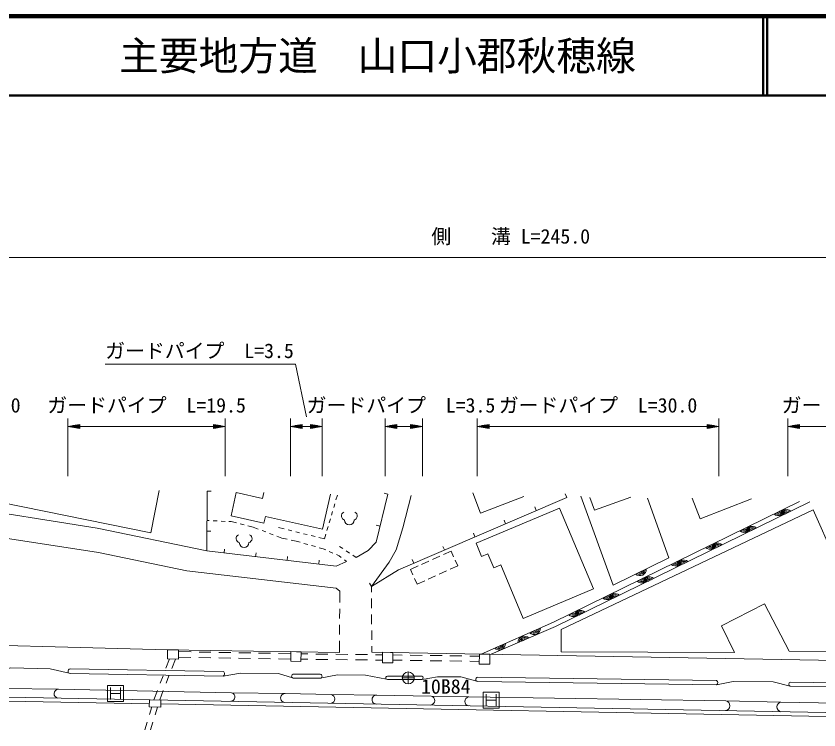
# Model space of a CAD drawing. Units: millimetres, scale not verified. Extents: x 40000 to 680000, y 20000 to 380000.
# Drawn here: x 203764 to 304777, y 290133 to 380000 of the extents above; entities that cross this region are included whole.
import ezdxf
from ezdxf.enums import TextEntityAlignment as Align

# ---------------------------------------------------------------- set-up
doc = ezdxf.new("R2010")
doc.units = ezdxf.units.MM
doc.header["$LTSCALE"] = 1000
for name, color, linetype, lineweight in [('M-BGD', 7, 'Continuous', 13), ('M-BMK-SRVR', 3, 'Continuous', 13), ('M-STR-HTXT', 7, 'Continuous', 13), ('M-STR-STRC', 7, 'Continuous', 13), ('M-STR-STRD', 7, 'Continuous', 13), ('M-TTL', 2, 'Continuous', 140), ('M-TTL-LINE', 7, 'Continuous', 50)]:
    doc.layers.add(name, color=color, linetype=linetype, lineweight=lineweight)
doc.layers.add('M-TTL-TXT', color=7, linetype='Continuous')
doc.styles.add('ＭＳ ゴシック', font='')
doc.styles.get('ＭＳ ゴシック').set_extended_font_data('MS Gothic')

msp = doc.modelspace()

# ---------------------------------------------------------------- linework, layer by layer
at = {"layer": 'M-BGD'}
for p, q in [((227818, 320190), (228318, 320185)), ((242316, 315397), (243317, 319814)), ((244185, 319673), (244013, 319087)), ((250549, 319801), (250063, 319921)), ((273063, 319410), (272866, 319869)), ((278887, 308372), (274810, 319559)), ((283214, 319293), (285886, 311792)), ((243871, 318607), (243730, 318128)), ((269209, 317754), (269012, 318213)), ((243589, 317648), (243447, 317169)), ((276415, 307900), (272146, 318054)), ((228054, 316481), (227783, 316493)), ((229053, 316437), (228554, 316459)), ((230052, 316393), (229553, 316415)), ((230823, 316359), (230552, 316371)), ((231488, 316188), (230823, 316359)), ((235139, 317023), (242316, 315397)), ((243306, 316689), (243165, 316209)), ((265355, 316098), (265157, 316558)), ((227771, 315176), (228271, 315171)), ((232457, 315938), (231972, 316063)), ((233607, 315643), (232941, 315814)), ((234239, 315406), (233607, 315643)), ((235175, 315055), (234707, 315230)), ((237494, 315441), (236788, 315616)), ((238465, 315201), (237979, 315321)), ((243023, 315730), (242882, 315250)), ((249559, 315795), (249073, 315914)), ((236112, 314703), (235644, 314879)), ((237212, 314291), (236580, 314528)), ((237870, 314146), (237212, 314291)), ((239435, 314961), (238950, 315081)), ((240406, 314720), (239921, 314840)), ((241377, 314480), (240891, 314600)), ((242568, 314185), (241862, 314359)), ((242741, 314770), (242568, 314185)), ((261501, 314442), (261303, 314902)), ((239015, 313893), (238358, 314038)), ((239509, 313754), (239015, 313893)), ((240471, 313483), (239990, 313619)), ((241434, 313213), (240953, 313348)), ((244891, 312954), (244477, 313230)), ((257647, 312786), (257449, 313246)), ((229928, 312412), (229986, 312909)), ((233900, 311944), (233959, 312441)), ((242409, 312938), (241915, 313077)), ((242717, 312803), (242409, 312938)), ((243632, 312400), (243174, 312602)), ((244398, 312063), (244090, 312199)), ((245724, 312400), (245307, 312677)), ((257529, 312211), (258492, 312646)), ((258492, 312646), (258807, 311946)), ((237873, 311476), (237931, 311973)), ((241845, 311008), (241904, 311505)), ((244678, 311844), (244398, 312063)), ((245352, 311317), (245072, 311536)), ((246554, 311847), (246140, 312123)), ((253793, 311130), (253595, 311590)), ((254794, 310979), (255705, 311389)), ((256161, 311595), (257073, 312006)), ((259013, 311490), (259328, 310790)), ((278887, 308372), (285886, 311792)), ((253375, 310339), (254338, 310773)), ((253690, 309639), (253375, 310339)), ((257909, 310150), (256998, 309739)), ((259328, 310790), (258365, 310356)), ((254211, 308483), (253896, 309183)), ((256542, 309534), (255630, 309123)), ((248485, 308195), (248220, 308619)), ((248485, 308195), (248488, 307468)), ((255175, 308917), (254211, 308483)), ((244502, 307624), (244491, 306164)), ((248491, 306668), (248495, 305468)), ((244486, 305364), (244477, 304164)), ((248498, 304668), (248503, 303468)), ((244471, 303364), (244462, 302164)), ((248506, 302668), (248510, 301468)), ((244457, 301364), (244446, 299903)), ((248513, 300668), (248516, 299941)), ((222614, 297898), (223065, 299076)), ((223362, 297885), (223814, 299064)), ((224199, 299296), (225769, 299267)), ((224212, 299992), (225782, 299963)), ((226769, 299249), (228269, 299221)), ((226782, 299945), (228282, 299917)), ((229269, 299203), (230769, 299175)), ((229282, 299899), (230781, 299871)), ((231768, 299157), (233268, 299129)), ((231781, 299853), (233281, 299825)), ((234268, 299111), (235768, 299083)), ((234281, 299807), (235781, 299779)), ((236768, 299065), (238338, 299036)), ((236780, 299761), (238351, 299732)), ((239600, 299043), (240480, 299032)), ((239608, 299712), (240488, 299702)), ((241480, 299020), (242980, 299002)), ((241488, 299689), (242988, 299671)), ((243988, 299659), (245488, 299641)), ((246488, 299629), (247987, 299611)), ((248516, 299941), (334493, 298368)), ((248987, 299599), (249868, 299588)), ((251166, 299581), (252358, 299563)), ((253358, 299548), (254858, 299525)), ((255858, 299509), (257358, 299486)), ((258358, 299471), (259858, 299448)), ((260857, 299433), (262050, 299415)), ((243980, 298990), (245480, 298972)), ((246480, 298960), (247979, 298941)), ((248979, 298929), (249859, 298919)), ((251156, 298925), (252348, 298907)), ((253348, 298892), (254848, 298869)), ((255848, 298853), (257348, 298830)), ((258348, 298815), (259848, 298792)), ((260847, 298777), (262040, 298759)), ((210557, 297231), (229802, 296897)), ((210567, 297812), (229812, 297478)), ((238631, 297162), (242044, 297147)), ((221899, 296031), (222257, 296964)), ((222647, 296018), (223005, 296952)), ((238629, 296658), (242041, 296643)), ((250488, 296894), (254822, 296894)), ((250488, 296491), (254822, 296491)), ((261872, 296242), (291882, 295827)), ((261880, 296771), (291889, 296356)), ((301178, 296147), (324244, 295796)), ((202445, 295341), (209096, 295263)), ((209096, 295263), (230889, 294809)), ((221091, 293919), (221542, 295097)), ((221839, 293905), (222290, 295084)), ((301170, 295639), (324236, 295287)), ((230889, 294809), (237606, 294709)), ((237606, 294709), (243414, 294605)), ((243414, 294605), (249164, 294524)), ((249164, 294524), (255977, 294406)), ((255977, 294406), (260723, 294298)), ((260723, 294298), (293083, 293809)), ((220537, 292063), (220826, 293032)), ((221269, 292050), (221558, 293019)), ((293083, 293809), (299985, 293646)), ((299985, 293646), (325620, 293147)), ((219964, 290147), (220251, 291105)), ((220696, 290133), (220982, 291092))]:
    msp.add_line(p, q, dxfattribs=at)
for points in [[(227747, 312669), (213951, 315530), (196006, 318398), (196094, 320802)], [(199190, 319301), (220706, 314966), (221772, 320258)], [(245352, 311317), (244026, 310751), (227747, 312669), (227818, 320190)], [(235139, 317023), (234946, 316169), (230813, 317106), (231475, 320031), (234764, 319285), (234927, 320003)], [(250549, 319801), (249064, 313791), (248074, 312713), (246554, 311847)], [(248485, 308195), (250725, 311270), (251574, 312790), (252405, 315557), (253465, 319657)], [(273063, 319410), (251866, 310303), (248485, 308195)], [(267629, 319538), (262196, 317429), (261230, 319962)], [(275950, 319400), (276559, 317809), (281093, 319453)], [(288809, 319320), (289816, 316722), (296286, 319214)], [(262292, 299689), (271401, 303705), (302342, 318898)], [(303615, 318845), (271640, 303135), (263552, 299666)], [(272146, 318054), (261633, 313635), (262339, 311956), (263136, 312291), (263875, 310533), (264747, 310900), (267571, 304182), (276415, 307900)], [(193141, 315696), (214153, 312459), (225262, 310165), (244034, 307978), (244502, 307624)], [(136376, 300608), (147227, 300641), (188252, 301151), (222817, 300237), (244446, 299903)], [(201649, 297585), (203109, 297933), (208056, 297835), (210456, 297263)], [(229802, 296897), (232015, 297267), (236797, 297260), (238540, 296700)], [(242041, 296643), (244217, 297075), (247744, 297045), (250362, 296526)], [(254873, 296504), (256806, 296828), (259722, 296830), (261745, 296268)], [(291882, 295827), (293977, 296219), (299031, 296209), (301170, 295639)], [(143328, 293507), (148542, 293534), (168139, 294111), (175014, 294132), (182546, 294147), (220539, 293429)], [(221968, 293402), (314555, 291654), (357008, 291037)]]:
    msp.add_lwpolyline(points, dxfattribs=at)
for points in [[(272350, 302762), (304034, 317835), (311962, 299978), (301012, 300031), (297936, 305997), (292501, 303240), (294171, 299899), (272334, 299946)], [(222817, 300237), (224213, 300216), (224195, 299058), (222799, 299080)], [(238353, 299997), (239614, 299978), (239595, 298757), (238334, 298777)], [(249878, 299916), (251174, 299892), (251150, 298564), (249853, 298587)], [(262057, 299693), (263388, 299669), (263365, 298403), (262034, 298427)], [(220548, 293929), (221977, 293902), (221961, 293011), (220531, 293038)]]:
    msp.add_lwpolyline(points, close=True, dxfattribs=at)
for centre, radius, start, end in [((245230, 317072), 536, 116.08703, 255.33416), ((246159, 317072), 536, 284.66584, 63.91297), ((299660, 317929), 812, 228.77102, 3.53129), ((299660, 317929), 650, 234.88681, 357.4155), ((299660, 317929), 488, 246.0195, 346.28282), ((299660, 317929), 325, 280.20879, 312.09353), ((300690, 317059), 812, 48.78445, 183.54472), ((300690, 317059), 650, 54.90024, 177.42893), ((300690, 317059), 488, 66.03293, 166.29625), ((300690, 317059), 325, 100.22222, 132.10696), ((245694, 316554), 600, 180, 0), ((295351, 315813), 812, 228.77102, 3.53129), ((295351, 315813), 650, 234.88681, 357.4155), ((295351, 315813), 488, 246.0195, 346.28282), ((295351, 315813), 325, 280.20879, 312.09353), ((296381, 314943), 812, 48.78445, 183.54472), ((296381, 314943), 650, 54.90024, 177.42893), ((296381, 314943), 488, 66.03293, 166.29625), ((296381, 314943), 325, 100.22222, 132.10696), ((231986, 314229), 536, 116.08703, 255.33416), ((232915, 314229), 536, 284.66584, 63.91297), ((232451, 313710), 600, 180, 0), ((291043, 313698), 812, 228.77102, 3.53129), ((291043, 313698), 650, 234.88681, 357.4155), ((291043, 313698), 488, 246.0195, 346.28282), ((291043, 313698), 325, 280.20879, 312.09353), ((292073, 312826), 812, 48.78445, 183.54472), ((292073, 312826), 650, 54.90024, 177.42893), ((292073, 312826), 488, 66.03293, 166.29625), ((292073, 312826), 325, 100.22222, 132.10696), ((286734, 311582), 812, 228.77102, 3.53129), ((286734, 311582), 650, 234.88681, 357.4155), ((286734, 311582), 488, 246.0195, 346.28282), ((286734, 311582), 325, 280.20879, 312.09353), ((287765, 310709), 812, 48.78445, 183.54472), ((287765, 310709), 650, 54.90024, 177.42893), ((287765, 310709), 488, 66.03293, 166.29625), ((282249, 310363), 812, 228.66168, 3.42195), ((282249, 310363), 650, 234.77747, 357.30616), ((282249, 310363), 488, 245.91016, 346.17348), ((282249, 310363), 325, 280.09945, 311.98419), ((287765, 310709), 325, 100.22222, 132.10696), ((282425, 309466), 812, 228.77102, 3.53129), ((282425, 309466), 650, 234.88681, 357.4155), ((282425, 309466), 488, 246.0195, 346.28282), ((282425, 309466), 325, 280.20879, 312.09353), ((283457, 308593), 812, 48.78445, 183.54472), ((283457, 308593), 650, 54.90024, 177.42893), ((283457, 308593), 488, 66.03293, 166.29625), ((283457, 308593), 325, 100.22222, 132.10696), ((278117, 307351), 812, 228.77102, 3.53129), ((278117, 307351), 650, 234.88681, 357.4155), ((278117, 307351), 488, 246.0195, 346.28282), ((278117, 307351), 325, 280.20879, 312.09353), ((279149, 306476), 812, 48.78445, 183.54472), ((279149, 306476), 650, 54.90024, 177.42893), ((279149, 306476), 488, 66.03293, 166.29625), ((279149, 306476), 325, 100.22222, 132.10696), ((273808, 305235), 812, 228.77102, 3.53129), ((273808, 305235), 650, 234.88681, 357.4155), ((273808, 305235), 488, 246.0195, 346.28282), ((274841, 304360), 812, 48.78445, 183.54472), ((273808, 305235), 325, 280.20879, 312.09353), ((274841, 304360), 650, 54.90024, 177.42893), ((274841, 304360), 488, 66.03293, 166.29625), ((274841, 304360), 325, 100.22222, 132.10696), ((268917, 302951), 812, 226.41526, 1.17553), ((268917, 302951), 650, 232.53105, 355.05974), ((268917, 302951), 488, 243.66373, 343.92705), ((268917, 302951), 325, 277.85302, 309.73776), ((264525, 301015), 812, 226.41526, 1.17553), ((267719, 301113), 812, 45.83919, 180.59946), ((267719, 301113), 650, 51.95498, 174.48367), ((267719, 301113), 488, 63.08767, 163.35098), ((267719, 301113), 325, 97.27696, 129.16169), ((264525, 301015), 650, 232.53105, 355.05974), ((264525, 301015), 488, 243.66373, 343.92705), ((264525, 301015), 325, 277.85302, 309.73776), ((210593, 297521), 292, 94.9517, 263.05871), ((229683, 297190), 316, 292.08334, 65.92707), ((238691, 296910), 259, 103.29204, 256.19639), ((242014, 296895), 254, 276.25409, 83.23434), ((250476, 296693), 202, 86.66246, 273.33754), ((254796, 296693), 204, 277.25803, 82.74197), ((261859, 296507), 265, 85.56688, 272.84819), ((291779, 296093), 285, 291.16658, 67.24848), ((301274, 295892), 273, 110.57122, 247.68364), ((209109, 294703), 561, 91.3128, 262.47815), ((230769, 294279), 543, 270.73562, 77.22872), ((237594, 294158), 551, 88.75466, 269.57377), ((243298, 294053), 564, 280.36028, 78.08086), ((249125, 293958), 568, 86.0611, 269.21286), ((255866, 293837), 580, 276.48582, 78.90212), ((260794, 293735), 568, 97.19042, 263.46563), ((292937, 293191), 634, 276.5174, 76.71192), ((300120, 293039), 622, 102.53056, 258.76709)]:
    msp.add_arc(centre, radius, start, end, dxfattribs=at)
at = {"layer": 'M-BMK-SRVR'}
for p, q in [((253106, 297431), (253106, 295931)), ((253856, 296681), (252356, 296681))]:
    msp.add_line(p, q, dxfattribs=at)
msp.add_circle((253106, 296681), 750, dxfattribs=at)
at = {"layer": 'M-STR-HTXT'}
for p, q in [((144407, 349605), (387590, 349605)), ((238919, 336196), (214969, 336196)), ((240319, 329539), (238919, 336196)), ((210288, 322096), (210288, 329339)), ((230093, 322096), (230093, 329339)), ((238273, 322096), (238273, 329339)), ((242292, 322096), (242292, 329339)), ((250185, 322096), (250185, 329339)), ((254885, 322096), (254885, 329339)), ((261774, 322096), (261774, 329339)), ((292199, 322096), (292199, 329339)), ((300846, 322096), (300846, 329339)), ((210288, 328339), (211788, 328589)), ((210288, 328339), (211788, 328089)), ((210288, 328339), (211788, 328339)), ((211788, 328389), (210588, 328389)), ((210888, 328439), (211788, 328439)), ((211788, 328489), (211188, 328489)), ((211488, 328539), (211788, 328539)), ((211788, 328089), (211788, 328589)), ((211788, 328339), (228593, 328339)), ((230093, 328339), (228593, 328589)), ((228593, 328589), (228593, 328089)), ((228893, 328539), (228593, 328539)), ((228593, 328489), (229193, 328489)), ((229493, 328439), (228593, 328439)), ((228593, 328389), (229793, 328389)), ((230093, 328339), (228593, 328089)), ((230093, 328339), (228593, 328339)), ((238273, 328339), (239773, 328589)), ((238273, 328339), (239773, 328089)), ((238273, 328339), (239773, 328339)), ((239773, 328389), (238573, 328389)), ((238873, 328439), (239773, 328439)), ((239773, 328489), (239173, 328489)), ((239473, 328539), (239773, 328539)), ((239773, 328089), (239773, 328589)), ((239773, 328339), (240792, 328339)), ((242292, 328339), (240792, 328589)), ((240792, 328589), (240792, 328089)), ((241092, 328539), (240792, 328539)), ((240792, 328489), (241392, 328489)), ((241692, 328439), (240792, 328439)), ((240792, 328389), (241992, 328389)), ((242292, 328339), (240792, 328089)), ((242292, 328339), (240792, 328339)), ((250185, 328339), (251685, 328589)), ((250185, 328339), (251685, 328089)), ((250185, 328339), (251685, 328339)), ((251685, 328389), (250485, 328389)), ((250785, 328439), (251685, 328439)), ((251685, 328489), (251085, 328489)), ((251385, 328539), (251685, 328539)), ((251685, 328089), (251685, 328589)), ((251685, 328339), (253385, 328339)), ((254885, 328339), (253385, 328589)), ((253385, 328589), (253385, 328089)), ((253685, 328539), (253385, 328539)), ((253385, 328489), (253985, 328489)), ((254285, 328439), (253385, 328439)), ((253385, 328389), (254585, 328389)), ((254885, 328339), (253385, 328089)), ((254885, 328339), (253385, 328339)), ((261774, 328339), (263274, 328589)), ((261774, 328339), (263274, 328089)), ((261774, 328339), (263274, 328339)), ((263274, 328389), (262074, 328389)), ((262374, 328439), (263274, 328439)), ((263274, 328489), (262674, 328489)), ((262974, 328539), (263274, 328539)), ((263274, 328089), (263274, 328589)), ((263274, 328339), (290699, 328339)), ((292199, 328339), (290699, 328589)), ((290699, 328589), (290699, 328089)), ((290999, 328539), (290699, 328539)), ((290699, 328489), (291299, 328489)), ((291599, 328439), (290699, 328439)), ((290699, 328389), (291899, 328389)), ((292199, 328339), (290699, 328089)), ((292199, 328339), (290699, 328339)), ((300846, 328339), (302346, 328589)), ((300846, 328339), (302346, 328089)), ((300846, 328339), (302346, 328339)), ((302346, 328389), (301146, 328389)), ((301446, 328439), (302346, 328439)), ((302346, 328489), (301746, 328489)), ((302046, 328539), (302346, 328539)), ((302346, 328089), (302346, 328589)), ((302346, 328339), (322811, 328339)), ((211788, 328289), (210588, 328289)), ((210888, 328239), (211788, 328239)), ((211788, 328189), (211188, 328189)), ((211488, 328139), (211788, 328139)), ((228593, 328289), (229793, 328289)), ((229493, 328239), (228593, 328239)), ((228593, 328189), (229193, 328189)), ((228893, 328139), (228593, 328139)), ((239773, 328289), (238573, 328289)), ((238873, 328239), (239773, 328239)), ((239773, 328189), (239173, 328189)), ((239473, 328139), (239773, 328139)), ((240792, 328289), (241992, 328289)), ((241692, 328239), (240792, 328239)), ((240792, 328189), (241392, 328189)), ((241092, 328139), (240792, 328139)), ((251685, 328289), (250485, 328289)), ((250785, 328239), (251685, 328239)), ((251685, 328189), (251085, 328189)), ((251385, 328139), (251685, 328139)), ((253385, 328289), (254585, 328289)), ((254285, 328239), (253385, 328239)), ((253385, 328189), (253985, 328189)), ((253685, 328139), (253385, 328139)), ((263274, 328289), (262074, 328289)), ((262374, 328239), (263274, 328239)), ((263274, 328189), (262674, 328189)), ((262974, 328139), (263274, 328139)), ((290699, 328289), (291899, 328289)), ((291599, 328239), (290699, 328239)), ((290699, 328189), (291299, 328189)), ((290999, 328139), (290699, 328139)), ((302346, 328289), (301146, 328289)), ((301446, 328239), (302346, 328239)), ((302346, 328189), (301746, 328189)), ((302046, 328139), (302346, 328139))]:
    msp.add_line(p, q, dxfattribs=at)
at = {"layer": 'M-STR-STRC'}
for p, q in [((215270, 293716), (215270, 295716)), ((215270, 295716), (217270, 295716)), ((215645, 295466), (215645, 293966)), ((216895, 295466), (216895, 293966)), ((217270, 295716), (217270, 293716)), ((215645, 294716), (216895, 294716)), ((262541, 292890), (262541, 294890)), ((262541, 294890), (264541, 294890)), ((262916, 294640), (262916, 293140)), ((264166, 294640), (264166, 293140)), ((264541, 294890), (264541, 292890)), ((217270, 293716), (215270, 293716)), ((262916, 293890), (264166, 293890)), ((264541, 292890), (262541, 292890))]:
    msp.add_line(p, q, dxfattribs=at)
at = {"layer": 'M-STR-STRD'}
msp.add_lwpolyline([(95467, 292242), (108317, 293536), (121552, 293890), (148533, 294034), (168131, 294611), (175013, 294632), (182550, 294647), (314564, 292154), (388153, 291084)], dxfattribs=at)
at = {"layer": 'M-TTL'}
msp.add_line((680000, 380000), (40000, 380000), dxfattribs=at)
at = {"layer": 'M-TTL-LINE'}
for p, q in [((297750, 380000), (297750, 370000)), ((298250, 380000), (298250, 370000)), ((40000, 370000), (680000, 370000))]:
    msp.add_line(p, q, dxfattribs=at)

# ---------------------------------------------------------------- texts
at = {"layer": 'M-BMK-SRVR', "style": 'ＭＳ ゴシック'}
msp.add_text('10B84', height=1833, dxfattribs=at).set_placement((254712, 294141), align=Align.BOTTOM_LEFT)
at = {"layer": 'M-STR-HTXT', "style": 'ＭＳ ゴシック'}
for s, p in [('側\u3000\u3000溝 L=245.0', (265999, 350805)), ('ガードパイプ  L=3.5', (226844, 336396)), ('ガードパイプ  L=19.0', (191846, 329539)), ('ガードパイプ  L=19.5', (220190, 329539)), ('ガードパイプ  L=3.5', (252194, 329539)), ('ガードパイプ  L=30.0', (276986, 329539)), ('ガードパイプ  L=23.0', (312578, 329539))]:
    msp.add_text(s, height=1833, dxfattribs=at).set_placement(p, align=Align.BOTTOM_CENTER)
at = {"layer": 'M-TTL-TXT', "style": 'ＭＳ ゴシック'}
msp.add_text('主要地方道\u3000山口小郡秋穂線', height=3666, dxfattribs=at).set_placement((216734, 375000), align=Align.MIDDLE_LEFT)

doc.saveas('drawing.dxf')
